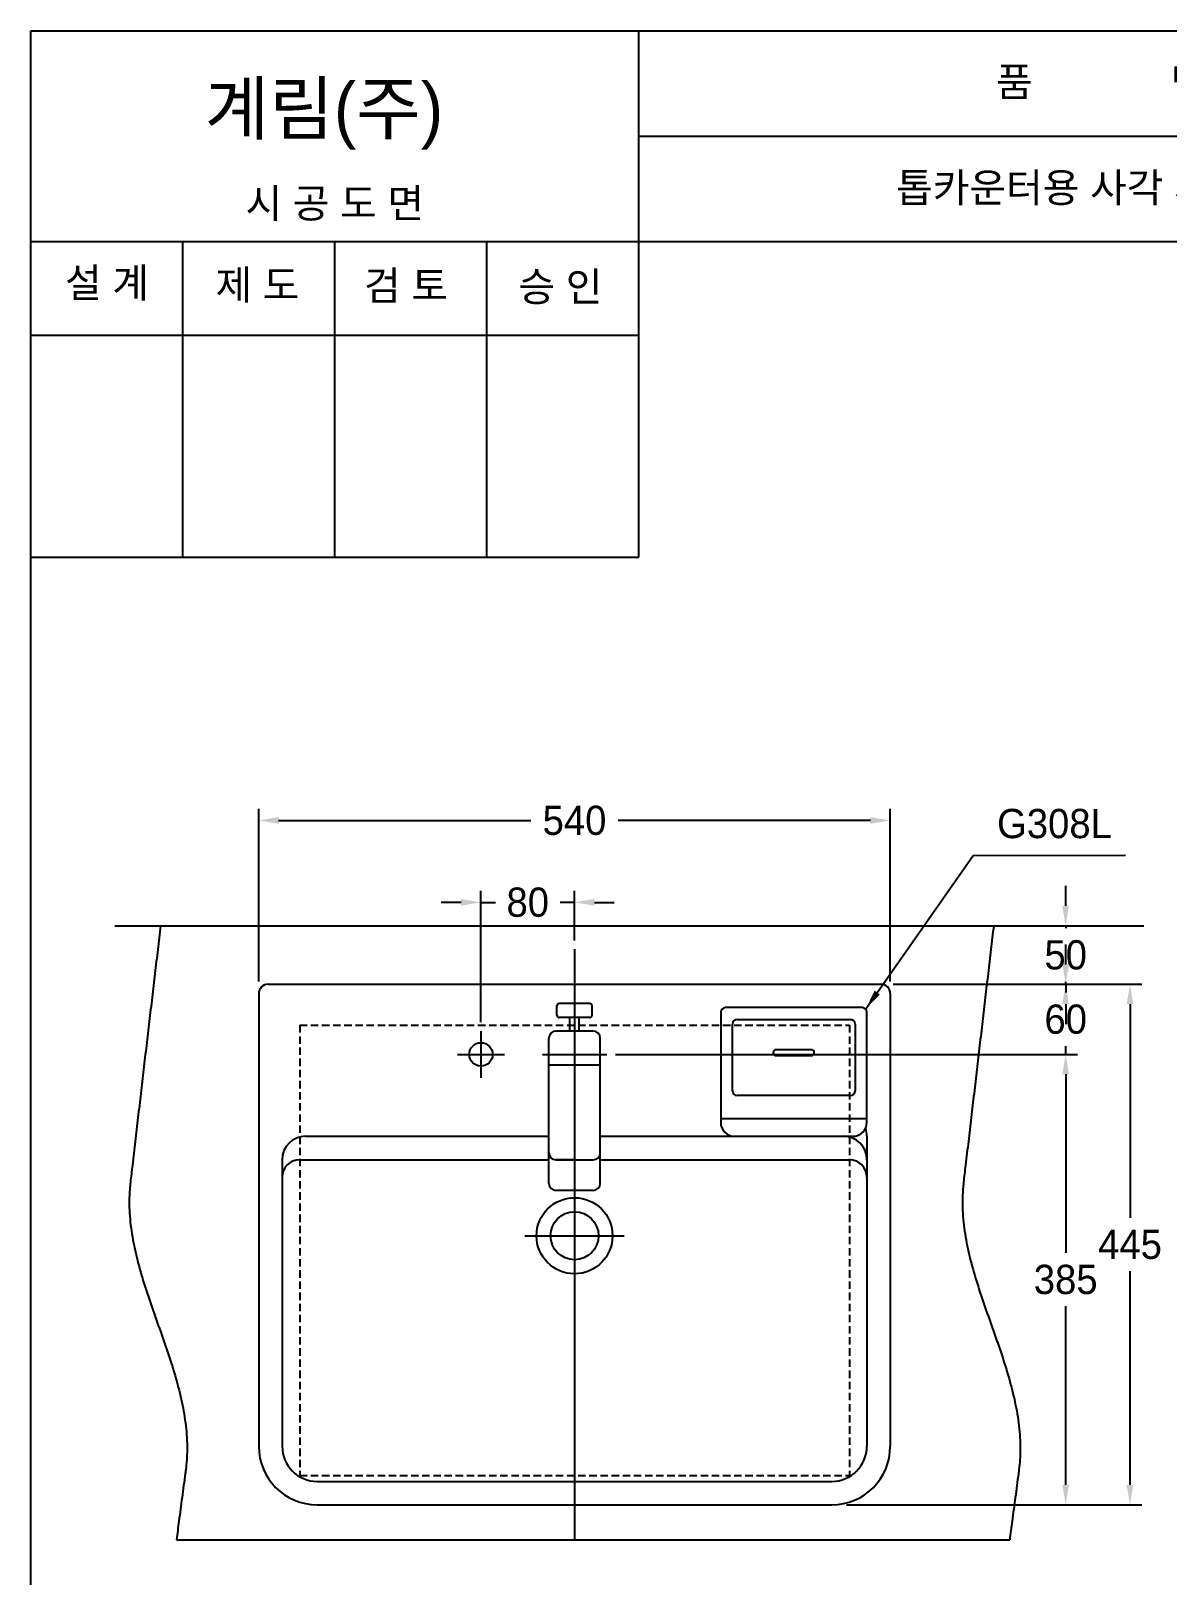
# Model space of a CAD drawing. Header units: millimetres. Extents: x 4596 to 8396, y -8003 to -5406.
# Drawn here: x 6596 to 7568, y -6727 to -5406 of the extents above; entities that cross this region are included whole.
import ezdxf
from ezdxf.enums import TextEntityAlignment as Align
from ezdxf.lldxf.tags import DXFTag

# ---------------------------------------------------------------- set-up
doc = ezdxf.new("R2010")
doc.units = ezdxf.units.MM
doc.linetypes.add('DASHED2', pattern=[9.525, 6.35, -3.175])
for name, color, linetype in [('TEXT', 7, 'Continuous'), ('내부선 및 부속', 4, 'Continuous'), ('도각라인', 7, 'Continuous'), ('외형선', 3, 'Continuous'), ('점선', 6, 'DASHED2'), ('중심선', 1, 'DASHED'), ('치수선', 7, 'Continuous')]:
    doc.layers.add(name, color=color, linetype=linetype)
doc.styles.add('____', font='')
doc.styles.add('타이틀', font='H2GTRM.TTF', dxfattribs={"height": 25})
doc.styles.get('____').set_extended_font_data('굴림')
tags = doc.linetypes.add('DASHDOT', pattern=[70, 31, -13, 13, -13]).pattern_tags.tags
tags[10:11] = [DXFTag(74, 4), DXFTag(75, 0), DXFTag(340, '0'), DXFTag(46, 0.0), DXFTag(50, 0.0), DXFTag(44, 0.0), DXFTag(45, 0.0)]
tags[8:9] = [DXFTag(74, 4), DXFTag(75, 0), DXFTag(340, '0'), DXFTag(46, 0.0), DXFTag(50, 0.0), DXFTag(44, 0.0), DXFTag(45, 0.0)]
tags[6:7] = [DXFTag(74, 4), DXFTag(75, 0), DXFTag(340, '0'), DXFTag(46, 0.0), DXFTag(50, 0.0), DXFTag(44, 0.0), DXFTag(45, 0.0)]
tags[4:5] = [DXFTag(74, 4), DXFTag(75, 0), DXFTag(340, '0'), DXFTag(46, 0.0), DXFTag(50, 0.0), DXFTag(44, 0.0), DXFTag(45, 0.0)]
tags = doc.linetypes.add('DASHED', pattern=[25.72, 12.86, -12.86]).pattern_tags.tags
tags[6:7] = [DXFTag(74, 4), DXFTag(75, 0), DXFTag(340, '0'), DXFTag(46, 0.0), DXFTag(50, 0.0), DXFTag(44, 0.0), DXFTag(45, 0.0)]
tags[4:5] = [DXFTag(74, 4), DXFTag(75, 0), DXFTag(340, '0'), DXFTag(46, 0.0), DXFTag(50, 0.0), DXFTag(44, 0.0), DXFTag(45, 0.0)]
doc.dimstyles.new('MSADIM', dxfattribs={"dimtxt": 33, "dimasz": 17, "dimexe": 10, "dimexo": 7.5, "dimgap": 10, "dimtad": 0, "dimtih": 1, "dimtoh": 1, "dimdec": 0, "dimzin": 1, "dimdsep": 46, "dimtxsty": '____', "dimcen": 11.25, "dimadec": 0, "dimazin": 0, "dimtfac": 1, "dimtdec": 0, "dimtix": 1, "dimtmove": 0, "dimatfit": 3, "dimfxl": 1, "dimtolj": 1, "dimtzin": 1, "dimarcsym": 0})

# ---------------------------------------------------------------- blocks, each defined once
blk = doc.blocks.new('*D27')
at = {"layer": '치수선', "color": 0, "linetype": 'Continuous', "lineweight": -2, "transparency": 16777216}
for p, q in [((6791.1, -6218.9), (6791.1, -6071.4)), ((7331.1, -6218.9), (7331.1, -6071.4)), ((6808.1, -6081.4), (7023.7, -6081.4)), ((7314.1, -6081.4), (7098.4, -6081.4))]:
    blk.add_line(p, q, dxfattribs=at)
at = {"layer": '치수선', "color": 0, "linetype": 'Continuous', "transparency": 16777216}
for points in [[(6808.1, -6078.5), (6808.1, -6084.2), (6791.1, -6081.4)], [(7314.1, -6078.5), (7314.1, -6084.2), (7331.1, -6081.4)]]:
    blk.add_solid(points, dxfattribs=at)
at = {"layer": '치수선', "color": 0, "linetype": 'Continuous', "transparency": 16777216, "insert": (7061.1, -6081.4), "char_height": 25, "attachment_point": 5, "style": '____'}
blk.add_mtext('\\A1;540', dxfattribs=at)
blk = doc.blocks.new('*D28')
at = {"layer": '치수선', "color": 0, "linetype": 'Continuous', "lineweight": -2, "transparency": 16777216}
for p, q in [((7383.6, -6221.4), (7546.1, -6221.4)), ((7536.1, -6238.4), (7536.1, -6421)), ((7536.1, -6649.4), (7536.1, -6466.7)), ((7293.6, -6666.4), (7546.1, -6666.4))]:
    blk.add_line(p, q, dxfattribs=at)
at = {"layer": '치수선', "color": 0, "linetype": 'Continuous', "transparency": 16777216}
for points in [[(7533.2, -6238.4), (7538.9, -6238.4), (7536.1, -6221.4)], [(7533.2, -6649.4), (7538.9, -6649.4), (7536.1, -6666.4)]]:
    blk.add_solid(points, dxfattribs=at)
at = {"layer": '치수선', "color": 0, "linetype": 'Continuous', "transparency": 16777216, "insert": (7536.1, -6443.9), "char_height": 25, "attachment_point": 5, "style": '____'}
blk.add_mtext('\\A1;445', dxfattribs=at)
blk = doc.blocks.new('*D29')
at = {"layer": '치수선', "color": 0, "linetype": 'Continuous', "lineweight": -2, "transparency": 16777216}
for p, q in [((7481.1, -6204.4), (7481.1, -6187.4)), ((7333.6, -6221.4), (7491.1, -6221.4)), ((7481.1, -6221.4), (7481.1, -6228.5)), ((7096.1, -6281.4), (7491.1, -6281.4)), ((7481.1, -6281.4), (7481.1, -6274.2)), ((7481.1, -6298.4), (7481.1, -6315.4))]:
    blk.add_line(p, q, dxfattribs=at)
at = {"layer": '치수선', "color": 0, "linetype": 'Continuous', "transparency": 16777216}
for points in [[(7478.2, -6204.4), (7483.9, -6204.4), (7481.1, -6221.4)], [(7478.2, -6298.4), (7483.9, -6298.4), (7481.1, -6281.4)]]:
    blk.add_solid(points, dxfattribs=at)
at = {"layer": '치수선', "color": 0, "linetype": 'Continuous', "transparency": 16777216, "insert": (7481.1, -6251.4), "char_height": 25, "attachment_point": 5, "style": '____'}
blk.add_mtext('\\A1;60', dxfattribs=at)
blk = doc.blocks.new('*D30')
at = {"layer": '치수선', "color": 0, "linetype": 'Continuous', "lineweight": -2, "transparency": 16777216}
for p, q in [((6964.1, -6151.4), (6947.1, -6151.4)), ((6981.1, -6253.9), (6981.1, -6141.4)), ((6981.1, -6151.4), (6993.4, -6151.4)), ((7061.1, -6151.4), (7048.7, -6151.4)), ((7061.1, -6183.9), (7061.1, -6141.4)), ((7078.1, -6151.4), (7095.1, -6151.4))]:
    blk.add_line(p, q, dxfattribs=at)
at = {"layer": '치수선', "color": 0, "linetype": 'Continuous', "transparency": 16777216}
for points in [[(6964.1, -6148.5), (6964.1, -6154.2), (6981.1, -6151.4)], [(7078.1, -6148.5), (7078.1, -6154.2), (7061.1, -6151.4)]]:
    blk.add_solid(points, dxfattribs=at)
at = {"layer": '치수선', "color": 0, "linetype": 'Continuous', "transparency": 16777216, "insert": (7021.1, -6151.4), "char_height": 25, "attachment_point": 5, "style": '____'}
blk.add_mtext('\\A1;80', dxfattribs=at)
blk = doc.blocks.new('*D31')
at = {"layer": '치수선', "color": 0, "linetype": 'Continuous', "lineweight": -2, "transparency": 16777216}
for p, q in [((7096.1, -6281.4), (7491.1, -6281.4)), ((7481.1, -6298.4), (7481.1, -6451)), ((7481.1, -6649.4), (7481.1, -6496.7)), ((7293.6, -6666.4), (7491.1, -6666.4))]:
    blk.add_line(p, q, dxfattribs=at)
at = {"layer": '치수선', "color": 0, "linetype": 'Continuous', "transparency": 16777216}
for points in [[(7478.2, -6298.4), (7483.9, -6298.4), (7481.1, -6281.4)], [(7478.2, -6649.4), (7483.9, -6649.4), (7481.1, -6666.4)]]:
    blk.add_solid(points, dxfattribs=at)
at = {"layer": '치수선', "color": 0, "linetype": 'Continuous', "transparency": 16777216, "insert": (7481.1, -6473.9), "char_height": 25, "attachment_point": 5, "style": '____'}
blk.add_mtext('\\A1;385', dxfattribs=at)
blk = doc.blocks.new('*D32')
at = {"layer": '치수선', "color": 0, "linetype": 'Continuous', "lineweight": -2, "transparency": 16777216}
for p, q in [((7481.1, -6154.4), (7481.1, -6137.4)), ((7427.1, -6171.4), (7491.1, -6171.4)), ((7481.1, -6171.4), (7481.1, -6173.5)), ((7333.6, -6221.4), (7491.1, -6221.4)), ((7481.1, -6221.4), (7481.1, -6219.2)), ((7481.1, -6238.4), (7481.1, -6255.4))]:
    blk.add_line(p, q, dxfattribs=at)
at = {"layer": '치수선', "color": 0, "linetype": 'Continuous', "transparency": 16777216}
for points in [[(7478.2, -6154.4), (7483.9, -6154.4), (7481.1, -6171.4)], [(7478.2, -6238.4), (7483.9, -6238.4), (7481.1, -6221.4)]]:
    blk.add_solid(points, dxfattribs=at)
at = {"layer": '치수선', "color": 0, "linetype": 'Continuous', "transparency": 16777216, "insert": (7481.1, -6196.4), "char_height": 25, "attachment_point": 5, "style": '____'}
blk.add_mtext('\\A1;50', dxfattribs=at)

msp = doc.modelspace()

# ---------------------------------------------------------------- linework, layer by layer
at = {"layer": '내부선 및 부속', "linetype": 'Continuous'}
for p, q in [((6668, -6171.4), (7547.8, -6171.4)), ((7074.1, -6237.9), (7048.1, -6237.9)), ((7307.1, -6241.4), (7190.1, -6241.4)), ((7074.1, -6249.9), (7048.1, -6249.9)), ((7057.1, -6261.4), (7057.1, -6249.9)), ((7065.1, -6261.4), (7065.1, -6249.9)), ((7186.1, -6245.4), (7186.1, -6339.4)), ((7196.1, -6312.4), (7196.1, -6255.4)), ((7200.1, -6251.4), (7297.1, -6251.4)), ((7301.1, -6255.4), (7301.1, -6312.4)), ((7311.1, -6339.4), (7311.1, -6245.4)), ((7039.1, -6365.4), (7039.1, -6267.4)), ((7077.1, -6261.4), (7045.1, -6261.4)), ((7083.1, -6365.4), (7083.1, -6267.4)), ((7263.6, -6277.4), (7233.6, -6277.4)), ((7233.6, -6282.4), (7263.6, -6282.4)), ((7083.1, -6290.6), (7039.1, -6290.6)), ((7297.1, -6316.4), (7200.1, -6316.4)), ((7311.1, -6336.4), (7186.1, -6336.4)), ((7039.1, -6391.6), (7039.1, -6365.4)), ((7061.1, -6371.4), (7045.1, -6371.4)), ((7083.1, -6391.6), (7083.1, -6365.4)), ((7077.1, -6397.6), (7045.1, -6397.6)), ((6720.7, -6696.4), (7433.2, -6696.4))]:
    msp.add_line(p, q, dxfattribs=at)
at = {"layer": '내부선 및 부속'}
for p, q in [((6831.1, -6351.4), (7039.1, -6351.4)), ((7083.1, -6351.4), (7299.1, -6351.4)), ((7311.1, -6351.4), (7311.1, -6616.4)), ((7311.1, -6351.4), (7311.1, -6351.4)), ((6811.1, -6371.4), (6811.1, -6616.4)), ((6826.1, -6371.4), (7039.1, -6371.4)), ((7045, -6371.4), (7077.1, -6371.4)), ((7083.1, -6371.4), (7296.1, -6371.4)), ((6841.1, -6646.4), (7281.1, -6646.4))]:
    msp.add_line(p, q, dxfattribs=at)
for centre, radius in [((6981.1, -6281.4), 10), ((7061.1, -6436.4), 32.5), ((7061.1, -6436.4), 20.5)]:
    msp.add_circle(centre, radius, dxfattribs=at)
at = {"layer": '내부선 및 부속', "linetype": 'Continuous'}
for centre, radius, start, end in [((7048.1, -6239.9), 2, 90, 180), ((7074.1, -6239.9), 2, 0, 90), ((7190.1, -6245.4), 4, 90, 180), ((7307.1, -6245.4), 4, 0, 90), ((7048.1, -6247.9), 2, 180, 270), ((7074.1, -6247.9), 2, 270, 0), ((7200.1, -6255.4), 4, 90, 180), ((7297.1, -6255.4), 4, 0, 90), ((7045.1, -6267.4), 6, 90, 180), ((7077.1, -6267.4), 6, 0, 90), ((7263.6, -6279.9), 2.5, 270, 90), ((7200.1, -6312.4), 4, 180, 270), ((7297.1, -6312.4), 4, 270, 360), ((7291.1, -6351.4), 20, 0, 20.0109), ((7045.1, -6365.4), 6, 180, 270), ((7077.1, -6365.4), 6, 270, 0), ((7045.1, -6391.6), 6, 180, 270), ((7077.1, -6391.6), 6, 270, 0)]:
    msp.add_arc(centre, radius, start, end, dxfattribs=at)
at = {"layer": '내부선 및 부속'}
for centre, radius, start, end in [((7198.1, -6339.4), 12, 180, 270), ((7299.1, -6339.4), 12, 270, 360), ((6831.1, -6371.4), 20, 90, 180), ((7291.1, -6371.4), 20, 0, 90), ((6826.1, -6386.4), 15, 90, 180), ((7296.1, -6386.4), 15, 0, 90), ((6841.1, -6616.4), 30, 180, 270), ((7281.1, -6616.4), 30, 270, 0)]:
    msp.add_arc(centre, radius, start, end, dxfattribs=at)
at = {"layer": '내부선 및 부속', "linetype": 'Continuous'}
for points in [[(6707.1, -6171.4), (6706.3, -6178.2), (6704.7, -6191.8), (6702.3, -6212.3), (6699.9, -6232.8), (6697.4, -6253.3), (6695, -6273.8), (6692.6, -6294.2), (6690.2, -6314.7), (6687.8, -6335.2), (6685.4, -6355.7), (6683.3, -6374.2), (6681.6, -6387.9), (6680.2, -6401.5), (6680.2, -6417.1), (6682.7, -6437.5), (6687.2, -6457.8), (6693, -6477.9), (6699.8, -6498), (6707, -6518.1), (6714, -6538.1), (6720.4, -6558.3), (6725.6, -6578.4), (6729, -6598.7), (6730.2, -6618.2), (6729.3, -6631.8), (6727.4, -6645.4), (6725.5, -6660), (6723, -6679), (6721.4, -6691.1), (6720.7, -6696.4)], [(7419.6, -6171.4), (7418.7, -6178.2), (7417.1, -6191.8), (7414.7, -6212.3), (7412.3, -6232.8), (7409.9, -6253.3), (7407.5, -6273.8), (7405.1, -6294.2), (7402.7, -6314.7), (7400.3, -6335.2), (7397.9, -6355.7), (7395.7, -6374.2), (7394, -6387.9), (7392.7, -6401.5), (7392.7, -6417.1), (7395.2, -6437.5), (7399.6, -6457.8), (7405.5, -6477.9), (7412.3, -6498), (7419.4, -6518.1), (7426.5, -6538.1), (7432.8, -6558.3), (7438, -6578.4), (7441.5, -6598.7), (7442.7, -6618.2), (7441.8, -6631.8), (7439.9, -6645.4), (7438, -6660), (7435.5, -6679), (7433.9, -6691.1), (7433.2, -6696.4)]]:
    msp.add_open_spline(points, degree=3, knots=[0, 0, 0, 0, 20.621073, 41.242145, 61.863218, 82.484291, 103.105364, 123.726436, 144.347509, 164.968582, 185.589654, 206.210727, 220.968276, 226.814108, 247.215192, 267.669349, 288.377578, 309.386199, 330.632697, 351.989096, 373.300662, 394.422039, 415.254387, 435.786565, 456.14074, 473.46512, 476.617286, 497.238358, 517.859431, 533.973315, 533.973315, 533.973315, 533.973315], dxfattribs=at)
for points in [[(7046.1, -6247.9), (7046.1, -6243.9), (7046.1, -6239.9)], [(7076.1, -6247.9), (7076.1, -6243.9), (7076.1, -6239.9)]]:
    msp.add_open_spline(points, degree=2, dxfattribs=at)
msp.add_rational_spline([(7233.6, -6277.4), (7233.4, -6277.4), (7233.2, -6277.4), (7232.8, -6277.5), (7232.5, -6277.6), (7232.2, -6277.7), (7232, -6277.9), (7231.7, -6278.1), (7231.6, -6278.4), (7231.4, -6278.7), (7231.2, -6279), (7231.1, -6279.3), (7231.1, -6279.6), (7231, -6279.9), (7231.1, -6280.2), (7231.1, -6280.5), (7231.2, -6280.8), (7231.3, -6281.1), (7231.5, -6281.4), (7231.7, -6281.6), (7232, -6281.8), (7232.2, -6282.1), (7232.5, -6282.2), (7232.8, -6282.3), (7233.1, -6282.4), (7233.3, -6282.4), (7233.6, -6282.4)], [1, 0.99698343221, 1, 0.991677566893, 1, 0.991796359882, 1, 0.991828118447, 1, 0.991855489086, 1, 0.991867402099, 1, 0.991901961617, 1, 0.991862842344, 1, 0.991850113492, 1, 0.991822123058, 1, 0.991789639924, 1, 0.991665355857, 1, 0.996628033927, 1], degree=2, knots=[0, 0, 0, 0.049589, 0.049589, 0.131806, 0.131806, 0.213556, 0.213556, 0.295104, 0.295104, 0.37653, 0.37653, 0.457893, 0.457893, 0.539081, 0.539081, 0.620468, 0.620468, 0.70192, 0.70192, 0.783498, 0.783498, 0.865282, 0.865282, 0.947558, 0.947558, 1, 1, 1], dxfattribs=at)
at = {"layer": '도각라인'}
for p, q in [((6596.2, -7936.4), (6596.2, -5406.4)), ((6596.2, -5406.4), (8396.2, -5406.4)), ((7116.2, -5856.4), (7116.2, -5406.4)), ((7116.2, -5496.4), (8396.2, -5496.4)), ((6596.2, -5586.4), (8396.2, -5586.4)), ((6726.2, -5856.4), (6726.2, -5586.4)), ((6856.2, -5856.4), (6856.2, -5586.4)), ((6986.2, -5856.4), (6986.2, -5586.4)), ((6596.2, -5666.4), (7116.2, -5666.4)), ((6596.2, -5856.4), (7116.2, -5856.4))]:
    msp.add_line(p, q, dxfattribs=at)
at = {"layer": '외형선'}
for p, q in [((6791.1, -6229.4), (6791.1, -6616.4)), ((6799.1, -6221.4), (7323.1, -6221.4)), ((7331.1, -6229.4), (7331.1, -6616.4)), ((6841.1, -6666.4), (7281.1, -6666.4))]:
    msp.add_line(p, q, dxfattribs=at)
for centre, radius, start, end in [((6799.1, -6229.4), 8, 90, 180), ((7323.1, -6229.4), 8, 0, 90), ((6841.1, -6616.4), 50, 180, 270), ((7281.1, -6616.4), 50, 270, 0)]:
    msp.add_arc(centre, radius, start, end, dxfattribs=at)
at = {"layer": '점선'}
for p, q in [((6826.1, -6256.4), (7296.1, -6256.4)), ((6826.1, -6256.4), (6826.1, -6641.4)), ((7296.1, -6256.4), (7296.1, -6641.4)), ((6826.1, -6641.4), (7296.1, -6641.4))]:
    msp.add_line(p, q, dxfattribs=at)
at = {"layer": '중심선', "linetype": 'DASHDOT'}
for p, q in [((7061.1, -6191.4), (7061.1, -6696.4)), ((6981.1, -6261.4), (6981.1, -6301.4)), ((6961.1, -6281.4), (7001.1, -6281.4)), ((7033.6, -6281.4), (7088.6, -6281.4)), ((7018.6, -6436.4), (7103.6, -6436.4))]:
    msp.add_line(p, q, dxfattribs=at)

# ---------------------------------------------------------------- texts
at = {"layer": 'TEXT', "style": '타이틀'}
for s, p in [('품             명', (7511.9, -5450)), ('톱카운터용 사각 세면기', (7502, -5540.4)), ('시 공 도 면', (6856.1, -5553.7)), ('설 계', (6661.3, -5621.8)), ('제 도', (6790, -5623.5)), ('검 토', (6917, -5624.1)), ('승 인', (7049, -5625))]:
    msp.add_text(s, height=25, dxfattribs=at).set_placement(p, align=Align.MIDDLE_CENTER)
msp.add_text('계림(주)', height=44, dxfattribs=at).set_placement((6744.9, -5494.6))
at = {"layer": 'TEXT', "linetype": 'Continuous', "insert": (7422.4, -6071.5), "char_height": 25, "width": 380.447, "attachment_point": 1, "line_spacing_factor": 0.963855, "style": '타이틀'}
msp.add_mtext('\\A1;G308L', dxfattribs=at)

# ---------------------------------------------------------------- dimensions: what is measured, and where the dimension line sits
at = {"layer": '치수선', "linetype": 'Continuous'}
for base, p1, p2, picture, middle in [((7331.1, -6081.4), (6791.1, -6226.4), (7331.1, -6226.4), '*D27', (7061.1, -6081.4)), ((7061.1, -6151.4), (6981.1, -6261.4), (7061.1, -6191.4), '*D30', (7021.1, -6151.4))]:
    dim = msp.add_linear_dim(base=base, p1=p1, p2=p2, dimstyle='MSADIM', override={"dimtxt": 25}, dxfattribs=at)
    dim.commit()
    dim.dimension.update_dxf_attribs({"geometry": picture, "text_midpoint": middle})
for base, p1, p2, picture, middle in [((7481.1, -6221.4), (7419.6, -6171.4), (7326.1, -6221.4), '*D32', (7481.1, -6196.4)), ((7481.1, -6281.4), (7326.1, -6221.4), (7088.6, -6281.4), '*D29', (7481.1, -6251.4)), ((7536.1, -6666.4), (7376.1, -6221.4), (7286.1, -6666.4), '*D28', (7536.1, -6443.9)), ((7481.1, -6666.4), (7088.6, -6281.4), (7286.1, -6666.4), '*D31', (7481.1, -6473.9))]:
    dim = msp.add_linear_dim(base=base, p1=p1, p2=p2, angle=90, dimstyle='MSADIM', override={"dimtxt": 25}, dxfattribs=at)
    dim.commit()
    dim.dimension.update_dxf_attribs({"geometry": picture, "text_midpoint": middle})

# ---------------------------------------------------------------- leaders
msp.add_leader([(7310.2, -6242.4), (7401.9, -6111.3), (7532.2, -6111)], dimstyle='MSADIM', override={"dimtxt": 25}, dxfattribs=at)

doc.saveas('drawing.dxf')
